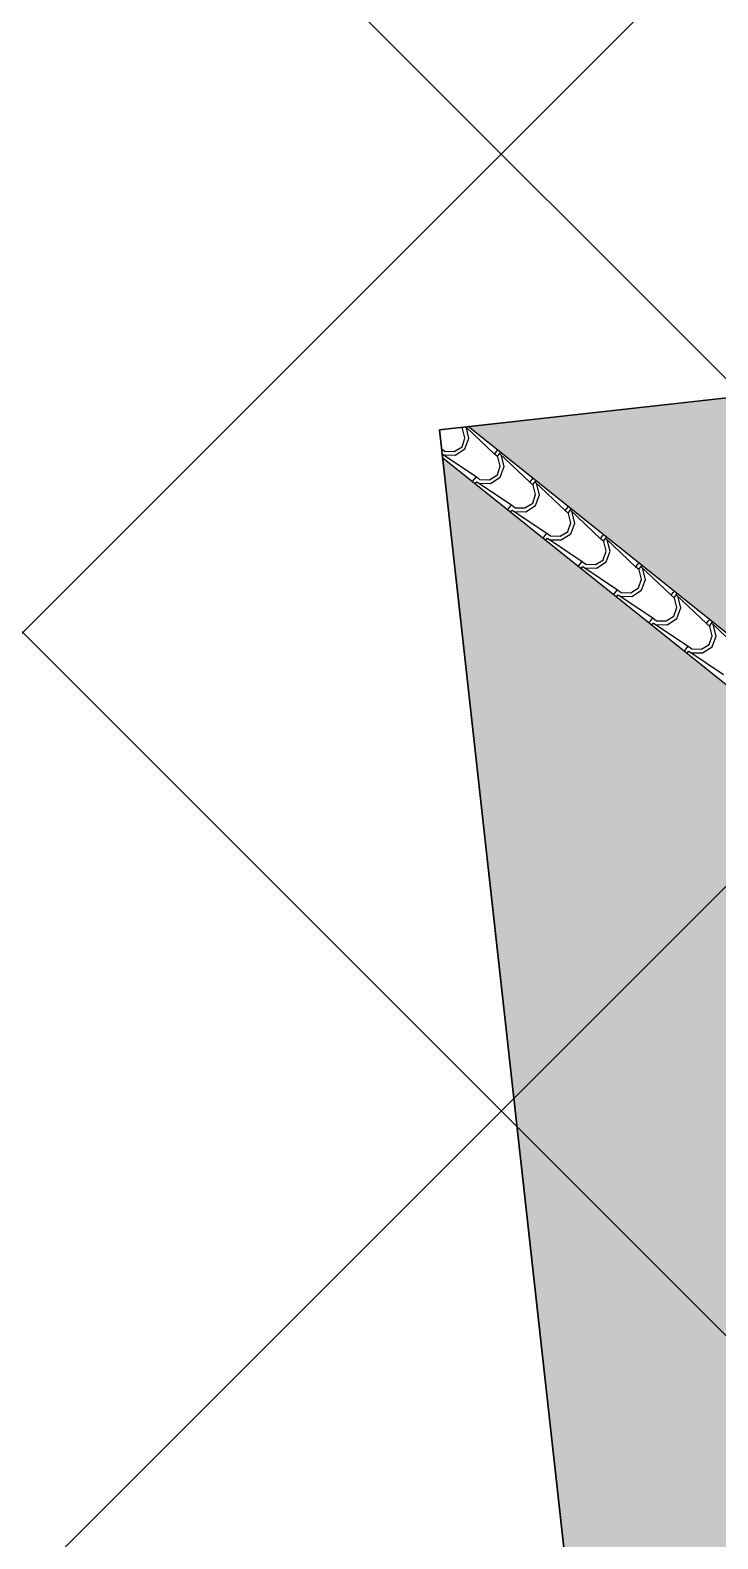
# Model space of a CAD drawing. Header units: millimetres. Extents: x 648844 to 649530, y 1246379 to 1246752.
# Drawn here: x 649278.21 to 649280.75, y 1246558.57 to 1246564.14 of the extents above; entities that cross this region are included whole.
import ezdxf

# ---------------------------------------------------------------- set-up
doc = ezdxf.new("R2010")
doc.units = ezdxf.units.MM
doc.header["$LTSCALE"] = 20
doc.header["$MEASUREMENT"] = 0
doc.layers.get('0').update_dxf_attribs({"linetype": 'CONTINUOUS'})
doc.layers.add('acera', color=8, linetype='CONTINUOUS')
doc.layers.add('TECHO', color=30, linetype='CONTINUOUS')

# ---------------------------------------------------------------- blocks, each defined once
blk = doc.blocks.new('TEJA45')
at = {"layer": 'TECHO'}
for p, q in [((-0.8248630138487556, -3.435004159244665), (-0.9430205234802997, -3.335751707898966)), ((-1.018695059820502, -3.411383941519517), (-0.9194426084748031, -3.52954145115106)), ((-0.9123103651235454, -3.442068284359099), (-0.9312155883409332, -3.479878650246345)), ((-0.9026984767723505, -3.451698662222581), (-0.9168773904951095, -3.482419699124788)), ((-0.8745203312423229, -3.423195053509993), (-0.912330697129569, -3.442100276727379)), ((-0.8720052601389767, -3.437506161920371), (-0.902726297041184, -3.451685075643132)), ((-0.8308658049074822, -3.428988219918553), (-0.8745841611602003, -3.42308029642823)), ((-0.8365804076027672, -3.442109997138484), (-0.8720276168795138, -3.43738372987611)), ((-0.8248731256552162, -3.453911910224498), (-0.8366888799688468, -3.442096155910871)), ((-0.8169002025772301, -3.427033780244725), (-0.824873125655202, -3.435006703322697)), ((-0.807447599126327, -3.436486383695621), (-0.8248731256552091, -3.453911910224505)), ((-0.7067055432456613, -3.553161879717502), (-0.8248630528772054, -3.453909428371803)), ((-0.9313727374930423, -3.479774714501069), (-0.9254648140027157, -3.523493070753785)), ((-0.9170257948102432, -3.482437380476169), (-0.9122995275478658, -3.517884589752917)), ((-0.9193991601642182, -3.529532737831715), (-0.9229662197552102, -3.533099797422707)), ((-0.9193991601642324, -3.52953273783171), (-0.9099465567133294, -3.520080134380809)), ((-0.9099465567133223, -3.538985341282622), (-0.9135136163043072, -3.542552400873609)), ((-0.9123097075758295, -3.51771698351811), (-0.9004939532621989, -3.529532737831737)), ((-0.9004939532624192, -3.529532737831712), (-0.9099465567133223, -3.538985341282613)), ((-0.9005373393474088, -3.529541412122933), (-0.8012848880017103, -3.647698921754476)), ((-0.7941528352447662, -3.560226015606952), (-0.8130580584621541, -3.598036381494198)), ((-0.7563625999944108, -3.541352583388742), (-0.794172965881657, -3.560257806606128)), ((-0.7538487969466203, -3.555662570690506), (-0.7845698338488276, -3.569841484413267)), ((-0.7127074284745234, -3.547146795475008), (-0.7564257847272415, -3.541238871984685)), ((-0.7184239265137791, -3.560267447752775), (-0.7538711357905257, -3.555541180490401)), ((-0.7067155825189388, -3.57206945336077), (-0.7185313368325694, -3.560253699047143)), ((-0.6987426594409669, -3.545191323380998), (-0.7067155825189317, -3.553164246458964)), ((-0.6892900559900639, -3.554643926831895), (-0.7067155825189388, -3.572069453360768)), ((-0.813214161936763, -3.597933090933076), (-0.8073062384464365, -3.641651447185792)), ((-0.79886834419613, -3.600593861564198), (-0.7941420769337526, -3.636041070840946)), ((-0.7845420680017838, -3.56985512541416), (-0.7987209817245429, -3.600576162316367)), ((-0.588548072642638, -3.671319600190264), (-0.7067055822741821, -3.572067148844566)), ((-0.8012416170279479, -3.647690280967982), (-0.8048086766189471, -3.651257340558979)), ((-0.801241617027955, -3.647690280967975), (-0.791789013577052, -3.638237677517074)), ((-0.791789013577052, -3.657142884418885), (-0.7953560731680511, -3.660709944009882)), ((-0.7941521644395522, -3.635874526654382), (-0.7823364101259216, -3.647690280968009)), ((-0.782336410126149, -3.647690280967977), (-0.791789013577052, -3.657142884418878)), ((-0.7823796188747494, -3.647698882725827), (-0.6831271675290509, -3.765856392357369)), ((-0.6759953053660226, -3.678383746854864), (-0.6949005285834104, -3.716194112742111)), ((-0.6382048687465272, -3.659510113267496), (-0.6760152346337733, -3.678415336484882)), ((-0.6356923337550953, -3.673818979461021), (-0.6664133706573026, -3.687997893183782)), ((-0.5945490520415575, -3.665305371031465), (-0.6382674082942756, -3.659397447541142)), ((-0.6002674454252528, -3.678424898367007), (-0.6357146547019994, -3.673698631104633)), ((-0.5885580393826615, -3.690226996497042), (-0.6003737936962921, -3.678411242183415)), ((-0.5805851163046896, -3.663348866517264), (-0.5885580393826615, -3.671321789595233)), ((-0.5711325128537936, -3.672801469968165), (-0.5885580393826615, -3.690226996497037)), ((-0.6950555863800076, -3.71609146736869), (-0.6891476628896811, -3.759809823621406)), ((-0.6807108935817823, -3.718750342654028), (-0.6759846263194049, -3.754197551930776)), ((-0.6663856592308335, -3.68801158860491), (-0.6805645729535925, -3.718732625507117)), ((-0.4703906020395863, -3.789477320663066), (-0.5885481116711304, -3.690224869317367)), ((-0.6830840738916777, -3.765847824104251), (-0.6866511334826768, -3.76941488369525)), ((-0.6830840738916848, -3.765847824104251), (-0.6736314704407818, -3.756395220653349)), ((-0.6736314704407746, -3.775300427555154), (-0.6771985300317667, -3.778867487146147)), ((-0.6759946213032748, -3.754032069790654), (-0.6641788669896442, -3.765847824104281)), ((-0.6641788669898787, -3.765847824104247), (-0.6736314704407818, -3.775300427555148)), ((-0.6642218984017916, -3.765856353329072), (-0.5649694470560931, -3.884013862960614)), ((-0.5200471374986435, -3.777667643146268), (-0.5578575033858897, -3.796572866363654)), ((-0.4763906756067868, -3.783463946588165), (-0.520109031859505, -3.777556023097842)), ((-0.4624275731684122, -3.78150640965354), (-0.4704004962463841, -3.789479332731512)), ((-0.5768970108234797, -3.8342498438025), (-0.5709890873331531, -3.877968200055216)), ((-0.557837775487279, -3.796541478102796), (-0.5767429987046668, -3.834351843990042)), ((-0.5625534429673138, -3.83690682374476), (-0.5578271757049365, -3.872354033021509)), ((-0.5482292504610342, -3.806168051798139), (-0.5624081641837932, -3.836889088700346)), ((-0.5175358705643873, -3.79197538823192), (-0.5482569074665946, -3.806154301954681)), ((-0.4821109643358099, -3.796582348981358), (-0.5175581736125565, -3.791856081718985)), ((-0.4704004962463841, -3.808384539633314), (-0.4822162505600147, -3.796568785319687)), ((-0.4529749697175163, -3.790959013104441), (-0.4704004962463912, -3.808384539633314)), ((-0.352233131436364, -3.907635041136013), (-0.4703906410679082, -3.808382589790314)), ((-0.5649265307554003, -3.88400536724053), (-0.5684935903463924, -3.887572426831522)), ((-0.5649265307554145, -3.884005367240524), (-0.5554739273045115, -3.874552763789623)), ((-0.5554739273045044, -3.893457970691431), (-0.5590409868954893, -3.897025030282418)), ((-0.5578370781669975, -3.872189612926926), (-0.5460213238533669, -3.884005367240553)), ((-0.5460213238535943, -3.884005367240521), (-0.5554739273044973, -3.893457970691422)), ((-0.5460641779291393, -3.884013823931964), (-0.4468117265834408, -4.002171333563506)), ((-0.4018894062507385, -3.895825173025019), (-0.4396997721379847, -3.914730396242405)), ((-0.358232299173828, -3.901622522144621), (-0.4019506554265462, -3.895714598654298)), ((-0.344270030032142, -3.899663952789812), (-0.3522429531101139, -3.907636875867784)), ((-0.4587384352672146, -3.952408220234506), (-0.452830511776888, -3.996126576487223)), ((-0.4396802456085069, -3.914699209350681), (-0.4585854688258948, -3.952509575237928)), ((-0.4443959923533072, -3.955063304831887), (-0.4396697250909298, -3.990510514108635)), ((-0.4300728416904676, -3.924324514989719), (-0.4442517554132266, -3.955045551891926)), ((-0.3993794073728623, -3.910131797002435), (-0.4301004442750695, -3.924310710725196)), ((-0.3639544832463741, -3.91473979959571), (-0.3994016925231207, -3.910013532333336)), ((-0.3522429531101068, -3.926542082769586), (-0.3640587074237374, -3.914726328455959)), ((-0.334817426581246, -3.909116556240711), (-0.352242953110121, -3.92654208276959)), ((-0.2340756608333407, -4.025792761608773), (-0.3522331704648849, -3.926540310263075)), ((-0.4467689876191301, -4.002162910376802), (-0.4503360472101221, -4.005729969967794)), ((-0.4467689876191514, -4.002162910376798), (-0.4373163841682484, -3.992710306925897)), ((-0.4373163841682342, -4.011615513827707), (-0.4408834437592262, -4.015182573418699)), ((-0.4396795350307201, -3.990347156063198), (-0.4278637807170895, -4.002162910376825)), ((-0.4278637807173311, -4.002162910376798), (-0.4373163841682342, -4.011615513827699)), ((-0.4279064574561886, -4.002171294535202), (-0.3286540061104901, -4.120328804166745)), ((-0.321522715729742, -4.032856940598567), (-0.3404279389471299, -4.070667306485813)), ((-0.3119164329195243, -4.042480978180469), (-0.3260953466422833, -4.073202015082677)), ((-0.283731675002862, -4.013982702903787), (-0.3215420408901082, -4.032887926121173)), ((-0.2812229441796816, -4.028288205772187), (-0.3119439810818889, -4.042467119494948)), ((-0.2400739227399384, -4.019781097701198), (-0.2837922789926566, -4.013873174210875)), ((-0.2457980021573931, -4.03289725021), (-0.2812452114341397, -4.028170982947627)), ((-0.2340854099738294, -4.044699625905858), (-0.24590116428746, -4.032883871592231)), ((-0.2261124868958788, -4.017821495926086), (-0.2340854099738436, -4.02579441900405)), ((-0.2166598834449758, -4.027274099376983), (-0.2340854099738436, -4.044699625905855)), ((-0.1159181902303743, -4.1439504820815), (-0.2340756998619185, -4.044698030735802)), ((-0.3405798597106866, -4.070566596668316), (-0.3346719362203601, -4.114284952921032)), ((-0.3286114444828598, -4.120320453513068), (-0.332178504073859, -4.123887513104068)), ((-0.3286114444828669, -4.120320453513065), (-0.3191588410319639, -4.110867850062164)), ((-0.3262385417390732, -4.07321978592082), (-0.3215122744766958, -4.108666995197568)), ((-0.3215219918944427, -4.10850469919947), (-0.3097062375808122, -4.120320453513097)), ((-0.3097062375810609, -4.120320453513065), (-0.3191588410319639, -4.129773056963966)), ((-0.3097487369835221, -4.120328765138099), (-0.2104962856378236, -4.238486274769642)), ((-0.3191588410319568, -4.129773056963971), (-0.3227259006229488, -4.133340116554965)), ((-0.2033651858509842, -4.15101467184645), (-0.222270409068372, -4.188825037733697)), ((-0.1937600241489577, -4.160637441372048), (-0.2079389378717167, -4.191358478274255)), ((-0.1655739437549641, -4.13214023278254), (-0.2033843096422103, -4.151045455999926)), ((-0.1630664809898121, -4.146444614543469), (-0.1937875178920194, -4.16062352826623)), ((-0.1219155463060773, -4.137939673257778), (-0.1656339025587954, -4.132031749767455)), ((-0.127641521068405, -4.151054700824291), (-0.1630887303451516, -4.146328433561917)), ((-0.1159278668375521, -4.16285716904213), (-0.1277436211511827, -4.151041414728503)), ((-0.1079549437595944, -4.135979039062352), (-0.1159278668375734, -4.14395196214033)), ((-0.09850234030869842, -4.145431642513255), (-0.1159278668375734, -4.162857169042129)), ((3.552713678800501e-14, -4.260227204326361), (-0.1159182292588099, -4.162855751208653)), ((-0.2224212841541728, -4.188724973102126), (-0.2165133606638463, -4.232443329354842)), ((-0.2104539013465896, -4.23847799664934), (-0.2010012978956865, -4.229025393198439)), ((-0.2080810911247184, -4.191376267010648), (-0.203354823862341, -4.226823476287397)), ((-0.2033644487581654, -4.226662242335742), (-0.1915486944445348, -4.238477996649369)), ((-0.2104539013465896, -4.238477996649348), (-0.2140209609375816, -4.24204505624034)), ((-0.2010012978956865, -4.247930600100245), (-0.2045683574866786, -4.251497659691237)), ((-0.1915486944447835, -4.23847799664934), (-0.2010012978956865, -4.247930600100242)), ((-0.1915910165107206, -4.238486235741163), (-0.09791931933308717, -4.349999999999936)), ((-0.08520765597220503, -4.269172403094311), (-0.1041128791895929, -4.306982768981557)), ((-0.075603615378391, -4.278793904563626), (-0.08978252910115003, -4.309514941465833)), ((-0.04741621250705208, -4.250297762661294), (-0.08522657839429826, -4.26920298587868)), ((-0.04491001779745574, -4.264601023313604), (-0.07563105469966303, -4.278779937036365)), ((-0.003757169871668964, -4.256098248814428), (-0.0474755261243871, -4.250190325324105)), ((-0.009485039978898158, -4.269212151438653), (-0.04493224925564476, -4.264485884176279)), ((4.973799150320701e-14, -4.278785035879734), (-0.009586078014905297, -4.269198957864775)), ((-0.104262708597652, -4.306883349535935), (-0.09843609721660584, -4.350000000000321)), ((-0.0899236405104844, -4.30953274809958), (-0.08519737324810706, -4.344979957376328)), ((-0.0856608184246852, -4.349999999999973), (-0.0828437547594234, -4.347182936334713)), ((-0.08520690562188804, -4.344819785472014), (-0.0800266910938845, -4.350000000000016))]:
    blk.add_line(p, q, dxfattribs=at)

msp = doc.modelspace()

# ---------------------------------------------------------------- hatches: boundary and pattern name
h = msp.add_hatch()
h.set_pattern_fill('ANSI37', color=4, scale=20, style=0)
h.set_pattern_definition([(45, (-526.4316489867633, -3378.367883687839), (-1.767766952966369, 1.767766952966369), []), (135, (-526.4316489867633, -3378.367883687839), (-1.767766952966369, -1.767766952966369), [])])
h.paths.add_polyline_path([(649227.1070225898, 1246567.94119936), (649231.6771613231, 1246532.207660218), (649229.0601248409, 1246515.25948995), (649314.6874600542, 1246516.703207979), (649306.9879679593, 1246570.059864507)])
h.paths.add_polyline_path([(649257.7023071024, 1246528.978252781), (649287.2058541841, 1246528.978252781), (649287.2058541841, 1246534.492441051), (649257.7023071024, 1246534.492441051)], flags=24)
at = {"layer": 'acera'}
h = msp.add_hatch(dxfattribs=at)
h.set_pattern_fill('PETRA11,_O', color=9, scale=7, pattern_type=2)
h.set_pattern_definition([(0, (2687.656187323621, -252.1344165771734), (7, 7), [2.1, -2.45, 0.35, -2.1]), (0, (2690.456187323667, -250.7344165772665), (7, 7), [0.35, -1.75, 1.4, -3.5]), (0, (2691.506187323597, -250.3844165771734), (7, 7), [0.35, -6.649999999999999]), (0, (2688.35618732369, -250.0344165770803), (7, 7), [1.4, -5.600000000000001]), (0, (2687.656187323621, -249.3344165771268), (7, 7), [0.7000000000000001, -6.3]), (0, (2692.556187323644, -248.6344165771734), (7, 7), [0.7000000000000001, -0.35, 0.35, -5.600000000000001]), (0, (2689.756187323597, -248.2844165770803), (7, 7), [1.05, -5.95]), (0, (2688.006187323597, -247.5844165771268), (7, 7), [0.7000000000000001, -6.3]), (0, (2690.806187323644, -246.8844165771734), (7, 7), [0.35, -2.1, 1.05, -3.5]), (0, (2689.406187323621, -246.5344165770803), (7, 7), [0.7000000000000001, -6.3]), (0, (2691.85618732369, -246.18441657722), (7, 7), [0.7000000000000001, -6.3]), (0, (2690.456187323667, -245.8344165771268), (7, 7), [0.7000000000000001, -6.3]), (0, (2693.256187323597, -245.4844165772665), (7, 7), [0.7000000000000001, -6.3]), (90, (2687.306187323644, -252.1344165771734), (-6.999999999999999, 7), [1.4, -0.35, 0.7000000000000001, -2.8, 1.4, -0.35]), (90, (2687.656187323621, -247.5844165771268), (-6.999999999999999, 7), [0.35, -6.649999999999999]), (90, (2688.706187323667, -249.68441657722), (-6.999999999999999, 7), [0.7000000000000001, -1.4, 0.35, -4.55]), (90, (2689.056187323644, -248.6344165771734), (-6.999999999999999, 7), [0.7000000000000001, -1.4, 1.05, -3.850000000000001]), (90, (2690.10618732369, -250.3844165771734), (-6.999999999999999, 7), [0.35, -3.5, 0.7000000000000001, -0.35, 0.7000000000000001, -1.4]), (90, (2690.456187323667, -251.0844165771268), (-6.999999999999999, 7), [0.35, -6.649999999999999]), (90, (2691.156187323621, -248.9844165772665), (-6.999999999999999, 7), [0.35, -0.35, 1.05, -5.25]), (90, (2691.506187323597, -250.0344165770803), (-6.999999999999999, 7), [0.7000000000000001, -2.8, 0.35, -0.35, 0.35, -2.45]), (90, (2692.206187323667, -251.7844165770803), (-6.999999999999999, 7), [1.05, -5.95]), (90, (2692.906187323621, -246.5344165770803), (-6.999999999999999, 7), [0.35, -0.35, 0.35, -5.95]), (90, (2693.256187323597, -248.2844165770803), (-6.999999999999999, 7), [1.05, -5.95]), (90, (2694.131187323597, -248.80941657722), (-6.999999999999999, 7), [0.35, -6.649999999999999]), (45, (2689.756187323597, -252.1344165771734), (7.771561172376096e-16, 7.000000000133173), [0.4949700000000001, -9.4045249368]), (45, (2689.056187323644, -245.4844165772665), (7.771561172376096e-16, 7.000000000133173), [0.4949700000000001, -1.48491, 1.48491, -6.434704936799999]), (45, (2689.756187323597, -246.5344165770803), (7.771561172376096e-16, 7.000000000133173), [0.9899400000000002, -2.4748738, 0.4949700000000001, -5.9397111368]), (45, (2691.156187323621, -246.8844165771734), (7.771561172376096e-16, 7.000000000133173), [0.9899400000000002, -3.464825, 0.4949700000000001, -4.9497599368]), (45, (2688.35618732369, -250.0344165770803), (7.771561172376096e-16, 7.000000000133173), [0.4949700000000001, -9.4045249368]), (45, (2690.10618732369, -250.0344165770803), (7.771561172376096e-16, 7.000000000133173), [1.484924, -8.414570936799999]), (45, (2691.506187323597, -249.3344165771268), (7.771561172376096e-16, 7.000000000133173), [0.4949700000000001, -2.969848, 0.4949700000000001, -5.9397069368]), (45, (2692.556187323644, -248.6344165771734), (7.771561172376096e-16, 7.000000000133173), [0.9899400000000002, -8.9095549368]), (45, (2693.956187323667, -248.6344165771734), (7.771561172376096e-16, 7.000000000133173), [0.9899400000000002, -8.9095549368]), (45, (2693.956187323667, -250.7344165772665), (7.771561172376096e-16, 7.000000000133173), [0.4949700000000001, -9.4045249368]), (45, (2693.256187323597, -247.2344165772665), (7.771561172376096e-16, 7.000000000133173), [0.4949700000000001, -9.4045249368]), (45, (2692.556187323644, -246.18441657722), (7.771561172376096e-16, 7.000000000133173), [0.4949700000000001, -9.4045249368]), (45, (2693.956187323667, -245.4844165772665), (7.771561172376096e-16, 7.000000000133173), [0.4949700000000001, -9.4045249368]), (45, (2687.306187323644, -245.4844165772665), (7.771561172376096e-16, 7.000000000133173), [0.4949700000000001, -9.4045249368]), (45, (2690.806187323644, -248.2844165770803), (7.771561172376096e-16, 7.000000000133173), [0.4949700000000001, -9.4045249368]), (45, (2691.506187323597, -245.4844165772665), (7.771561172376096e-16, 7.000000000133173), [0.4949700000000001, -3.464825, 0.4949700000000001, -5.444729936799999]), (45, (2688.35618732369, -249.3344165771268), (7.771561172376096e-16, 7.000000000133173), [0.9899400000000002, -8.9095549368]), (45, (2688.35618732369, -247.5844165771268), (7.771561172376096e-16, 7.000000000133173), [1.48491, -8.414584936799999]), (135, (2687.656187323621, -249.3344165771268), (-7.000000000133173, 7.771561172376096e-16), [0.74249, -9.1570049368]), (135, (2691.506187323597, -249.68441657722), (-7.000000000133173, 7.771561172376096e-16), [0.4949700000000001, -9.4045249368]), (135, (2693.60618732369, -248.6344165771734), (-7.000000000133173, 7.771561172376096e-16), [0.4949700000000001, -9.4045249368]), (135, (2691.156187323621, -247.2344165772665), (-7.000000000133173, 7.771561172376096e-16), [0.4949700000000001, -9.4045249368]), (135, (2691.506187323597, -246.18441657722), (-7.000000000133173, 7.771561172376096e-16), [0.4949700000000001, -9.4045249368]), (135, (2690.456187323667, -245.8344165771268), (-7.000000000133173, 7.771561172376096e-16), [0.4949700000000001, -9.4045249368]), (135, (2691.85618732369, -246.18441657722), (-7.000000000133173, 7.771561172376096e-16), [0.4949700000000001, -9.4045249368]), (135, (2687.656187323621, -250.3844165771734), (-7.000000000133173, 7.771561172376096e-16), [0.4949700000000001, -9.4045249368]), (135, (2689.056187323644, -247.93441657722), (-7.000000000133173, 7.771561172376096e-16), [0.4949700000000001, -9.4045249368]), (135, (2689.056187323644, -250.0344165770803), (-7.000000000133173, 7.771561172376096e-16), [0.9899400000000002, -8.9095549368]), (135, (2690.456187323667, -250.7344165772665), (-7.000000000133173, 7.771561172376096e-16), [0.9899400000000002, -8.9095549368]), (135, (2693.256187323597, -246.8844165771734), (-7.000000000133173, 7.771561172376096e-16), [0.9899400000000002, -8.9095549368]), (135, (2691.156187323621, -248.6344165771734), (-7.000000000133173, 7.771561172376096e-16), [0.4949700000000001, -9.4045249368]), (135, (2692.206187323667, -250.7344165772665), (-7.000000000133173, 7.771561172376096e-16), [0.9899400000000002, -5.939696000000001, 0.4949700000000001, -2.4748889368]), (135, (2688.006187323597, -247.5844165771268), (-7.000000000133173, 7.771561172376096e-16), [0.9899400000000002, -1.9798989, 0.9899400000000002, -5.9397160368]), (135, (2687.306187323644, -251.43441657722), (-7.000000000133173, 7.771561172376096e-16), [0.9898, -2.4752, 0.9898, -2.4752, 0.4949, -2.4745949368]), (26.56505118, (2689.756187323597, -250.0344165770803), (7.000000000000657, 3.569913253897994e-10), [1.5652, -0.7826, 0.7826, -12.522075839]), (26.56505118, (2690.806187323644, -245.8344165771268), (7.000000000000657, 3.569913253897994e-10), [1.5652, -14.087275839]), (26.56505118, (2690.806187323644, -250.7344165772665), (7.000000000000657, 3.569913253897994e-10), [0.7826, -14.869875839]), (26.56505118, (2687.656187323621, -250.3844165771734), (7.000000000000657, 3.569913253897994e-10), [0.7826, -14.869875839]), (26.56505118, (2689.056187323644, -248.6344165771734), (7.000000000000657, 3.569913253897994e-10), [0.7826, -14.869875839]), (26.56505118, (2687.656187323621, -247.93441657722), (7.000000000000657, 3.569913253897994e-10), [0.7826, -14.869875839]), (63.43494882, (2688.706187323667, -247.2344165772665), (3.569905482336821e-10, 7.000000000000657), [0.7825999999999981, -14.86987583899997]), (63.43494882, (2691.156187323621, -247.2344165772665), (3.569905482336821e-10, 7.000000000000657), [0.7825999999999981, -14.86987583899997]), (63.43494882, (2691.85618732369, -252.1344165771734), (3.569905482336821e-10, 7.000000000000657), [0.7825999999999981, -14.86987583899997]), (63.43494882, (2687.306187323644, -248.2844165770803), (3.569905482336821e-10, 7.000000000000657), [0.7825999999999981, -14.86987583899997]), (63.43494882, (2690.10618732369, -251.7844165770803), (3.569905482336821e-10, 7.000000000000657), [0.7825999999999981, -5.478199999999984, 0.7825999999999981, -8.60907583899997]), (116.56505118, (2689.056187323644, -245.8344165771268), (-3.569913253897994e-10, 7.000000000000657), [0.7826, -14.869875839]), (116.56505118, (2693.256187323597, -247.2344165772665), (-3.569913253897994e-10, 7.000000000000657), [0.7826, -14.869875839]), (116.56505118, (2690.10618732369, -245.8344165771268), (-3.569913253897994e-10, 7.000000000000657), [0.7826, -14.869875839]), (116.56505118, (2687.306187323644, -249.68441657722), (-3.569913253897994e-10, 7.000000000000657), [0.7826, -14.869875839]), (153.43494882, (2692.556187323644, -250.7344165772665), (-7.000000000000657, 3.569928797020339e-10), [0.7826, -14.869875839]), (153.43494882, (2693.956187323667, -248.9844165772665), (-7.000000000000657, 3.569928797020339e-10), [0.7826, -14.869875839]), (153.43494882, (2689.756187323597, -248.2844165770803), (-7.000000000000657, 3.569928797020339e-10), [0.7826, -14.869875839]), (153.43494882, (2690.806187323644, -246.8844165771734), (-7.000000000000657, 3.569928797020339e-10), [0.7826, -14.869875839]), (153.43494882, (2693.256187323597, -245.4844165772665), (-7.000000000000657, 3.569928797020339e-10), [0.7826, -14.869875839]), (153.43494882, (2688.35618732369, -252.1344165771734), (-7.000000000000657, 3.569928797020339e-10), [1.1739, -14.478575839])])
h.paths.add_polyline_path([(649273.2904765927, 1246572.530322617), (649270.4118495749, 1246572.649428236, 0.177745736473178), (649259.0344597591, 1246567.880862272), (649261.3586546862, 1246566.38498375, -0.457675629795278), (649284.190406493, 1246563.161980948), (649286.770181999, 1246563.448929563, 0.03294071745150352), (649285.5040638504, 1246565.422898103), (649283.898857577, 1246567.306840106, 0.1705702548828643)])
at = {"layer": 'TECHO'}
h = msp.add_hatch(dxfattribs=at)
h.set_pattern_fill('SPANTILE', color=9, scale=0.2049999999999999, angle=114.7224991800267, style=0, pattern_type=2)
h.set_pattern_definition([(91.37722448474382, (649228.872695296, 1246571.230990241), (0.0682071460267748, -2.467584469708936), [0.1893117599999998, -4.543480804999995]), (186.3469244847441, (649228.868145364, 1246571.420247257), (-0.2264059085777061, 0.1810810994032877), [0.01639999999999992, -0.1885999999999994]), (6.346924484744093, (649228.6625888676, 1246571.413884332), (0.2264059085777061, -0.1810810994032878), [0.05739999999999985, -0.1475999999999994]), (276.3469244847441, (649228.7196370488, 1246571.420229806), (-0.1810810994032877, -0.226405908577706), [0.0205, -0.1845]), (96.34692448474402, (649228.8522991317, 1246571.414359394), (0.1810810994032876, 0.2264059085777061), [0.02049999999999999, -0.1844999999999999]), (6.346924484744093, (649228.8500328913, 1246571.434733745), (0.2264059085777061, -0.1810810994032878), [0.01639999999999993, -0.1885999999999994]), (6.346924484744093, (649228.6644018601, 1246571.397584852), (0.2264059085777061, -0.1810810994032878), [0.04099999999999986, -0.1639999999999994]), (281.3166244847441, (649228.7051505608, 1246571.402117333), (0.4756906117260833, -2.422260054542764), [0.189311759999999, -4.543480804999968]), (313.6508244847441, (649228.7062836812, 1246571.391930158), (-3.033923798446827, 3.169030816523186), [0.05412163999999995, -5.358033749999993]), (347.9120244847441, (649228.7436417467, 1246571.352770007), (0.4301494649268827, -0.1584183596341564), [0.05186130999999976, -0.596405474999996]), (24.78182448474418, (649228.79435318, 1246571.341909503), (-0.3848247281260904, -0.2490679976808363), [0.05186131, -0.5964054749999999]), (59.04302448474405, (649228.8414386284, 1246571.363647961), (2.263401555616731, 3.758252696252264), [0.05412163999999998, -5.358033749999997]), (346.1220244847441, (649228.7522425535, 1246571.368165173), (-2.331827793774861, 0.5656893258233497), [0.04150942499999999, -4.109424259999999]), (26.57182448474416, (649228.7925401876, 1246571.358208984), (2.150528179267808, 1.064262102748422), [0.04150942499999997, -4.109424259999997]), (58.94152448474409, (649228.8296650852, 1246571.376776886), (1.742825978813584, 2.875288288087373), [0.04387184499999999, -4.343319624999998]), (313.7523244847441, (649228.7219032891, 1246571.399855455), (-2.332048156557683, 2.422039745242811), [0.043871845, -4.343319624999999])])
h.paths.add_polyline_path([(649284.5521512101, 1246558.900853708), (649279.8307597019, 1246562.677057122), (649291.2482156662, 1246563.947021569), (649287.472012252, 1246559.225630061)])
h = msp.add_hatch(dxfattribs=at)
h.set_pattern_fill('SPANTILE', color=9, scale=0.2049999999999999, angle=384.7224991800267, style=0, pattern_type=2)
h.set_pattern_definition([(181.3772244847441, (649228.8454829595, 1246571.623990761), (2.467584469708937, 0.06820714602677469), [0.18931176, -4.543480805]), (276.3469244847441, (649228.6562259432, 1246571.619440829), (-0.1810810994032876, -0.2264059085777061), [0.01639999999999999, -0.1886]), (96.34692448474402, (649228.6625888676, 1246571.413884332), (0.1810810994032876, 0.226405908577706), [0.05739999999999997, -0.1475999999999999]), (6.346924484744093, (649228.6562433942, 1246571.470932514), (0.2264059085777061, -0.1810810994032876), [0.02049999999999993, -0.1844999999999994]), (186.3469244847441, (649228.6621138059, 1246571.603594597), (-0.2264059085777061, 0.1810810994032876), [0.02049999999999992, -0.1844999999999994]), (96.34692448474402, (649228.6417394552, 1246571.601328356), (0.1810810994032876, 0.226405908577706), [0.01639999999999998, -0.1885999999999999]), (96.34692448474402, (649228.6788883478, 1246571.415697325), (0.1810810994032876, 0.226405908577706), [0.04099999999999997, -0.1639999999999999]), (11.31662448474413, (649228.6743558669, 1246571.456446026), (2.422260054542765, 0.4756906117260837), [0.1893117599999994, -4.543480804999982]), (43.65082448474411, (649228.6845430426, 1246571.457579147), (-3.169030816523185, -3.033923798446827), [0.05412163999999987, -5.358033749999983]), (77.91202448474405, (649228.7237031931, 1246571.494937211), (0.1584183596341563, 0.4301494649268827), [0.05186130999999988, -0.5964054749999979]), (114.7818244847441, (649228.7345636964, 1246571.545648645), (0.2490679976808364, -0.3848247281260903), [0.0518613099999999, -0.5964054749999983]), (149.0430244847441, (649228.7128252393, 1246571.592734094), (-3.758252696252265, 2.26340155561673), [0.05412163999999998, -5.358033749999997]), (76.12202448474406, (649228.7083080282, 1246571.503538019), (-0.5656893258233489, -2.33182779377486), [0.04150942499999997, -4.109424259999997]), (116.5718244847441, (649228.7182642162, 1246571.543835652), (-1.064262102748423, 2.150528179267808), [0.04150942499999998, -4.109424259999998]), (148.9415244847443, (649228.6996963139, 1246571.58096055), (-2.875288288087373, 1.742825978813584), [0.04387184499999999, -4.343319624999998]), (43.75232448474417, (649228.6766177447, 1246571.473198754), (-2.42203974524281, -2.332048156557682), [0.04387184499999997, -4.343319624999996])])
h.paths.add_polyline_path([(649280.6753887112, 1246554.12407208), (649284.4241508158, 1246558.811153686), (649279.7370692092, 1246562.55991579)])

# ---------------------------------------------------------------- linework, layer by layer
at = {"color": 9}
msp.add_lwpolyline([(649292.3154019191, 1246555.312071451), (649291.3536315792, 1246563.958746989), (649279.7253437898, 1246562.665331704), (649280.6871141301, 1246554.018656167), (649292.3154019198, 1246555.312071451)], dxfattribs=at)
at = {"layer": 'acera', "color": 9}
msp.add_arc((649271.3827751818, 1246554.914287056), 15.23351155651496, 32.78020500286473, 131.1498662659656, dxfattribs=at)
at = {"layer": 'TECHO', "color": 9}
for p, q in [((649279.7253437898, 1246562.665331703), (649291.3536315783, 1246563.958746989)), ((649279.72534379, 1246562.665331702), (649280.296421924, 1246562.728852764)), ((649280.6871141301, 1246554.018656167), (649279.72534379, 1246562.665331702)), ((649280.6871141308, 1246554.018656167), (649279.7253437898, 1246562.665331703)), ((649284.5521512101, 1246558.900853708), (649279.8307597019, 1246562.677057122)), ((649284.4241508158, 1246558.811153686), (649279.7370692092, 1246562.55991579))]:
    msp.add_line(p, q, dxfattribs=at)

# ---------------------------------------------------------------- block references
at = {"color": 9, "rotation": 186.3469244876338}
msp.add_blockref('TEJA45', (649280.2062289602, 1246558.341993935), dxfattribs=at)

doc.saveas('drawing.dxf')
